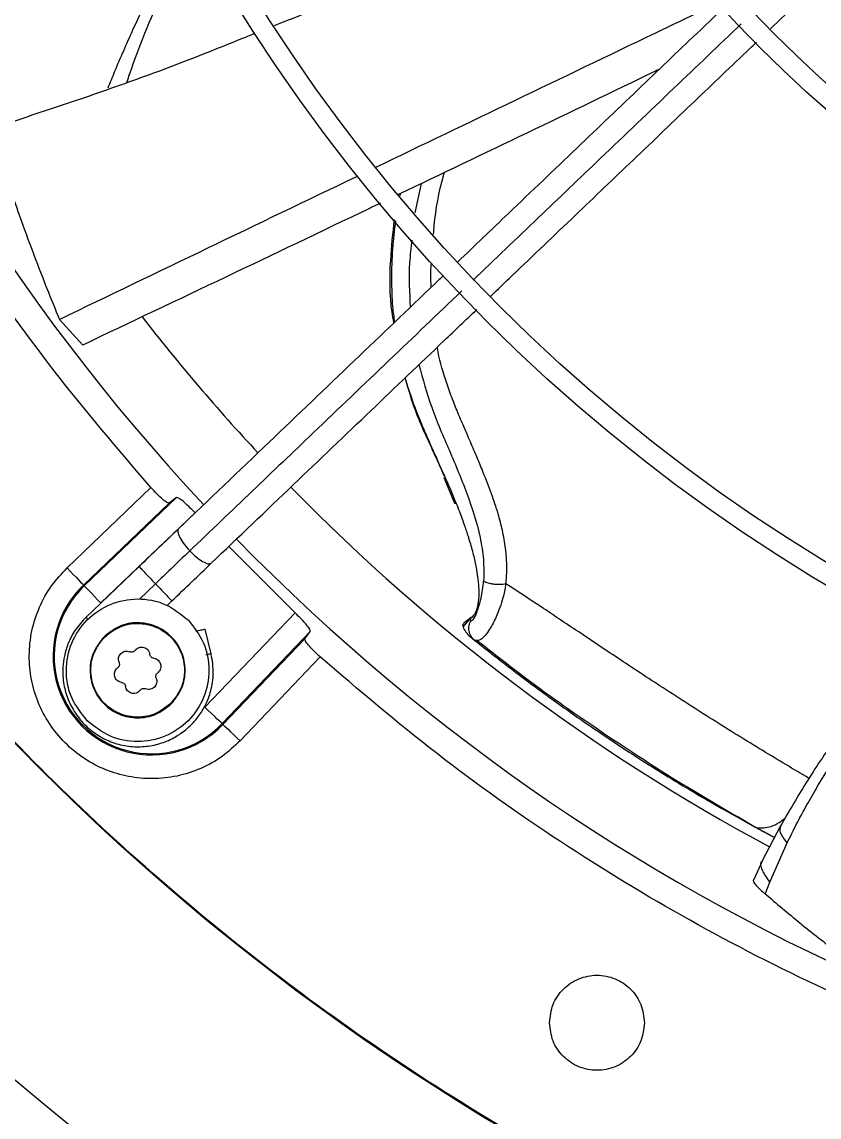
# Model space of a CAD drawing. Header units: inches. Extents: x 1229 to 1453, y -1023 to -720.
# Drawn here: x 1398.59 to 1402.55, y -755.28 to -749.83 of the extents above; entities that cross this region are included whole.
import ezdxf

# ---------------------------------------------------------------- set-up
doc = ezdxf.new("R2010")
doc.units = ezdxf.units.IN
doc.header["$MEASUREMENT"] = 0

msp = doc.modelspace()

# ---------------------------------------------------------------- linework, layer by layer
at = {"color": 18, "linetype": 'Continuous', "lineweight": 25, "true_color": 0x000000}
for p, q in [((1400.5766, -750.6366), (1400.5442, -750.7815)), ((1400.4713, -750.6983), (1400.4738, -750.686)), ((1398.7783, -751.3117), (1398.8942, -751.439)), ((1400.6892, -752.0977), (1400.7442, -752.2278)), ((1398.8162, -752.5464), (1399.233, -752.148)), ((1398.8978, -752.6318), (1399.3239, -752.2245)), ((1399.3601, -752.1976), (1398.9017, -752.6358)), ((1399.3601, -752.1976), (1399.3239, -752.2245)), ((1399.452, -752.2732), (1398.9833, -752.7212)), ((1399.9494, -752.7706), (1399.6194, -752.4406)), ((1399.1737, -752.5399), (1398.9089, -752.7929)), ((1399.2553, -752.6253), (1399.1756, -752.7015)), ((1398.9017, -752.6358), (1398.8978, -752.6318)), ((1399.3119, -752.7346), (1399.3369, -752.7107)), ((1399.5014, -753.2393), (1399.9494, -752.7706)), ((1400.8252, -752.7935), (1400.788, -752.8216)), ((1400.8318, -752.7882), (1400.8287, -752.7901)), ((1400.7842, -752.8396), (1400.7833, -752.8357)), ((1400.7842, -752.8396), (1400.8196, -752.7997)), ((1400.8196, -752.7997), (1400.8227, -752.7973)), ((1400.8196, -752.7997), (1400.8234, -752.8076)), ((1399.5324, -752.974), (1399.5026, -752.8518)), ((1400.0249, -752.8625), (1399.5867, -753.3209)), ((1399.998, -752.8987), (1399.5908, -753.3247)), ((1399.998, -752.8987), (1400.0249, -752.8625)), ((1400.8194, -752.8884), (1400.8426, -752.907)), ((1400.8372, -752.9023), (1400.8447, -752.9071)), ((1400.0745, -752.9896), (1399.6761, -753.4063)), ((1399.5908, -753.3247), (1399.5867, -753.3209)), ((1402.151, -753.7867), (1402.2365, -753.8353)), ((1402.3627, -753.8289), (1402.2716, -754.0035)), ((1402.2365, -753.8352), (1402.3326, -753.8866)), ((1402.2369, -753.8346), (1402.2447, -753.8387)), ((1402.3098, -754.1081), (1402.3952, -753.9134)), ((1402.2725, -754.0016), (1402.2299, -754.0954)), ((1402.2867, -754.1688), (1402.3098, -754.1081)), ((1402.3173, -754.1933), (1402.2867, -754.1688))]:
    msp.add_line(p, q, dxfattribs=at)
at = {"color": 18, "linetype": 'Continuous', "lineweight": 25, "true_color": 0x000000, "flags": 128}
for points in [[(1398.8162, -752.5464), (1398.832, -752.5629), (1398.8471, -752.5788), (1398.8611, -752.5934), (1398.8734, -752.6063), (1398.8836, -752.6169), (1398.8912, -752.6249), (1398.896, -752.6299), (1398.8978, -752.6318)], [(1398.9833, -752.7212), (1398.9675, -752.7047), (1398.9524, -752.6889), (1398.9384, -752.6742), (1398.9261, -752.6614), (1398.9159, -752.6507), (1398.9083, -752.6428), (1398.9035, -752.6377), (1398.9017, -752.6358)], [(1399.5867, -753.3209), (1399.5848, -753.3191), (1399.5798, -753.3143), (1399.5718, -753.3066), (1399.5612, -753.2965), (1399.5483, -753.2842), (1399.5337, -753.2702), (1399.5178, -753.255), (1399.5014, -753.2393)], [(1399.5908, -753.3247), (1399.5926, -753.3265), (1399.5977, -753.3314), (1399.6057, -753.339), (1399.6163, -753.3491), (1399.6292, -753.3614), (1399.6438, -753.3754), (1399.6596, -753.3906), (1399.6761, -753.4063)]]:
    msp.add_lwpolyline(points, dxfattribs=at)
at = {"color": 18, "linetype": 'Continuous', "lineweight": 25, "true_color": 0x000000}
for radius in [11.7126, 8.5704, 8.472, 6.6478, 6.5493, 4.7037, 4.6053]:
    msp.add_circle((1406.9618, -745.2608), radius, dxfattribs=at)
for centre, radius, start, end in [((1406.9618, -745.2608), 10.2157, 134.36248, 223.03765), ((1406.9618, -745.2608), 12.9331, 193.26667, 248.51312), ((1406.9618, -745.2608), 9.8425, 217.84433, 223.01247), ((1406.9618, -745.2608), 9.8425, 224.38828, 241.78244), ((1406.9618, -745.2608), 10.2157, 224.36307, 313.03719), ((1399.2365, -752.9861), 0.4901, 133.7094, 316.2906), ((1399.2365, -752.9861), 0.4845, 133.7094, 316.2906)]:
    msp.add_arc(centre, radius, start, end, dxfattribs=at)
for points, knots in [([(1418.6713, -745.2608), (1418.6665, -745.5163), (1418.6568, -746.0272), (1418.5788, -746.7903), (1418.4547, -747.5468), (1418.2803, -748.2936), (1418.0578, -749.0274), (1417.7877, -749.745), (1417.4712, -750.4435), (1417.1098, -751.1197), (1416.7048, -751.7709), (1416.2582, -752.3942), (1415.7717, -752.9869), (1415.2476, -753.5466), (1414.6879, -754.0708), (1414.0952, -754.5572), (1413.4719, -755.0039), (1412.8207, -755.4088), (1412.1445, -755.7703), (1411.446, -756.0867), (1410.7284, -756.3568), (1409.9946, -756.5794), (1409.2478, -756.7535), (1408.4913, -756.8784), (1407.7282, -756.9536), (1406.9618, -756.9787), (1406.1954, -756.9536), (1405.4323, -756.8784), (1404.6757, -756.7535), (1403.929, -756.5794), (1403.1952, -756.3568), (1402.4775, -756.0867), (1401.7791, -755.7702), (1401.1028, -755.4088), (1400.4517, -755.0039), (1399.8284, -754.5572), (1399.2356, -754.0708), (1398.676, -753.5466), (1398.1518, -752.9869), (1397.6653, -752.3942), (1397.2187, -751.7709), (1396.8138, -751.1197), (1396.4523, -750.4435), (1396.1359, -749.745), (1395.8657, -749.0274), (1395.6432, -748.2936), (1395.4689, -747.5468), (1395.3447, -746.7903), (1395.2667, -746.0272), (1395.2571, -745.5163), (1395.2522, -745.2608)], [0, 0, 0, 0, 0.020833, 0.041667, 0.0625, 0.083333, 0.104167, 0.125, 0.145833, 0.166667, 0.1875, 0.208333, 0.229167, 0.25, 0.270833, 0.291667, 0.3125, 0.333333, 0.354167, 0.375, 0.395833, 0.416667, 0.4375, 0.458333, 0.479167, 0.5, 0.520833, 0.541667, 0.5625, 0.583333, 0.604167, 0.625, 0.645833, 0.666667, 0.6875, 0.708333, 0.729167, 0.75, 0.770833, 0.791667, 0.8125, 0.833333, 0.854167, 0.875, 0.895833, 0.916667, 0.9375, 0.958333, 0.979167, 1, 1, 1, 1]), ([(1399.233, -752.148), (1399.0698, -751.957), (1398.7435, -751.5749), (1398.3085, -750.9586), (1397.9164, -750.3147), (1397.573, -749.6434), (1397.2791, -748.949), (1397.0365, -748.2351), (1396.8463, -747.5054), (1396.7107, -746.7639), (1396.6254, -746.0143), (1396.6148, -745.512), (1396.6096, -745.2608)], [0, 0, 0, 0, 0.1, 0.2, 0.3, 0.4, 0.5, 0.6, 0.7, 0.8, 0.9, 1, 1, 1, 1]), ([(1402.3117, -749.8679), (1402.3594, -749.8223), (1402.481, -749.7061), (1402.6888, -749.5075), (1402.9248, -749.282), (1403.1538, -749.0631), (1403.3558, -748.8701), (1403.5172, -748.7159), (1403.6116, -748.6257), (1403.6469, -748.5919)], [0, 0, 0, 0, 0.107797, 0.274517, 0.468021, 0.638557, 0.78875, 0.92088, 1, 1, 1, 1]), ([(1399.8477, -749.8502), (1400.0102, -749.7862), (1400.485, -749.5994), (1401.0484, -749.3447), (1401.4414, -749.1406), (1401.5368, -749.0911)], [0, 0, 0, 0, 0.282847, 0.825958, 1, 1, 1, 1]), ([(1399.4152, -749.3181), (1399.3918, -749.3627), (1399.3435, -749.4547), (1399.2708, -749.6004), (1399.2031, -749.7415), (1399.1441, -749.8693), (1399.0953, -749.9785), (1399.0538, -750.0745), (1399.0294, -750.1353), (1399.0188, -750.1617)], [0, 0, 0, 0, 0.162065, 0.334016, 0.522299, 0.662138, 0.782984, 0.905809, 1, 1, 1, 1]), ([(1399.1136, -750.1336), (1399.1295, -750.0869), (1399.1687, -749.9713), (1399.2618, -749.7474), (1399.3537, -749.5407), (1399.4262, -749.4081), (1399.4439, -749.3757)], [0, 0, 0, 0, 0.183146, 0.453263, 0.866217, 1, 1, 1, 1]), ([(1400.35, -750.5558), (1400.8127, -750.3334), (1401.3796, -750.061), (1401.948, -749.7885), (1402.0524, -749.7384)], [0, 0, 0, 0, 0.816319, 1, 1, 1, 1]), ([(1402.0761, -749.7662), (1402.0392, -749.8015), (1401.9047, -749.9301), (1401.6622, -750.1618), (1401.3441, -750.4658), (1401.0389, -750.7574), (1400.8424, -750.9452), (1400.7582, -751.0257)], [0, 0, 0, 0, 0.083548, 0.304273, 0.549894, 0.807023, 1, 1, 1, 1]), ([(1402.1674, -749.8424), (1402.0556, -749.9493), (1401.8218, -750.1727), (1401.4858, -750.4937), (1401.153, -750.8117), (1400.9423, -751.0131), (1400.8339, -751.1167)], [0, 0, 0, 0, 0.250239, 0.523314, 0.754844, 1, 1, 1, 1]), ([(1398.4367, -750.3637), (1398.7587, -750.258), (1399.2019, -750.1125), (1399.6337, -749.9366), (1399.7518, -749.8885)], [0, 0, 0, 0, 0.726359, 1, 1, 1, 1]), ([(1400.9223, -751.1956), (1400.9579, -751.1616), (1401.0975, -751.0281), (1401.3333, -750.8028), (1401.6354, -750.5141), (1401.9245, -750.2379), (1402.1289, -750.0426), (1402.2314, -749.9446), (1402.2423, -749.9342)], [0, 0, 0, 0, 0.0814873, 0.3197252, 0.5373894, 0.7686628, 0.9752676, 1, 1, 1, 1]), ([(1401.7598, -750.0686), (1401.7535, -750.0716), (1401.3209, -750.2812), (1400.8885, -750.4878), (1400.4624, -750.6914)], [0, 0, 0, 0, 0.014485, 1, 1, 1, 1]), ([(1398.4367, -750.3637), (1398.4541, -750.4194), (1398.4876, -750.5271), (1398.5394, -750.6818), (1398.5939, -750.8372), (1398.6521, -750.9947), (1398.7145, -751.1561), (1398.7573, -751.2605), (1398.7783, -751.3117)], [0, 0, 0, 0, 0.173712, 0.335417, 0.485076, 0.663267, 0.834916, 1, 1, 1, 1]), ([(1398.7783, -751.3117), (1399.2702, -751.0749), (1399.7638, -750.8372), (1400.2592, -750.5994), (1400.2609, -750.5986)], [0, 0, 0, 0, 0.996593, 1, 1, 1, 1]), ([(1400.6379, -750.8885), (1400.639, -750.8739), (1400.6459, -750.7769), (1400.6649, -750.6735), (1400.6898, -750.5873), (1400.6914, -750.5815)], [0, 0, 0, 0, 0.141269, 0.942004, 1, 1, 1, 1]), ([(1400.3748, -750.7335), (1400.3551, -750.7429), (1399.861, -750.9802), (1399.3678, -751.2143), (1398.8942, -751.439)], [0, 0, 0, 0, 0.039923, 1, 1, 1, 1]), ([(1400.4403, -751.3295), (1400.4372, -751.3118), (1400.4196, -751.2109), (1400.4191, -751.0371), (1400.4361, -750.8828), (1400.4436, -750.8149)], [0, 0, 0, 0, 0.1066829, 0.6070023, 1, 1, 1, 1]), ([(1400.445, -751.325), (1400.4415, -751.2994), (1400.4322, -751.2295), (1400.4295, -751.1076), (1400.4328, -750.9654), (1400.4444, -750.8685), (1400.4499, -750.8224)], [0, 0, 0, 0, 0.156377, 0.425494, 0.726552, 1, 1, 1, 1]), ([(1400.5301, -750.9174), (1400.5255, -750.955), (1400.5117, -751.0669), (1400.518, -751.1777), (1400.5221, -751.2513)], [0, 0, 0, 0, 0.336109, 1, 1, 1, 1]), ([(1400.6266, -751.1514), (1400.6247, -751.1248), (1400.6218, -751.0852), (1400.6256, -751.0452), (1400.6269, -751.032)], [0, 0, 0, 0, 0.672927, 1, 1, 1, 1]), ([(1400.6864, -751.0943), (1400.6718, -751.1082), (1400.5241, -751.2494), (1400.2353, -751.5254), (1399.8105, -751.9313), (1399.52, -752.209), (1399.3699, -752.3524)], [0, 0, 0, 0, 0.032896, 0.333488, 0.65575, 1, 1, 1, 1]), ([(1400.779, -751.1692), (1400.6579, -751.2849), (1400.4109, -751.521), (1400.0636, -751.8529), (1399.7335, -752.1683), (1399.5294, -752.3633), (1399.4259, -752.4622)], [0, 0, 0, 0, 0.266548, 0.544123, 0.768951, 1, 1, 1, 1]), ([(1399.5331, -752.5231), (1399.6692, -752.3931), (1399.9331, -752.1409), (1400.3192, -751.7719), (1400.623, -751.4816), (1400.7987, -751.3137), (1400.8528, -751.2621)], [0, 0, 0, 0, 0.311548, 0.603973, 0.878038, 1, 1, 1, 1]), ([(1400.9971, -752.6257), (1400.9982, -752.6145), (1401.0006, -752.5918), (1401.0019, -752.5563), (1401.0016, -752.5193), (1400.9994, -752.4838), (1400.9936, -752.4303), (1400.9814, -752.3619), (1400.9575, -752.2713), (1400.9254, -752.175), (1400.8939, -752.0948), (1400.8656, -752.0259), (1400.8398, -751.965), (1400.8101, -751.8965), (1400.7837, -751.8352), (1400.7661, -751.7935), (1400.7525, -751.7605), (1400.7393, -751.7276), (1400.7244, -751.6888), (1400.71, -751.6488), (1400.6851, -751.5723), (1400.6648, -751.5066), (1400.6568, -751.4514), (1400.6565, -751.4496)], [0, 0, 0, 0, 0.0270423, 0.0552845, 0.0846831, 0.1152046, 0.1395977, 0.2120298, 0.2789941, 0.361372, 0.4537629, 0.4869631, 0.54233, 0.6152435, 0.670255, 0.7076151, 0.7275014, 0.7590064, 0.7959033, 0.8311815, 0.8648988, 0.9956318, 1, 1, 1, 1]), ([(1400.5647, -751.5373), (1400.5845, -751.6084), (1400.6252, -751.7549), (1400.716, -751.9614), (1400.8051, -752.1733), (1400.8642, -752.357), (1400.8884, -752.5054), (1400.8872, -752.5759), (1400.8866, -752.6107)], [0, 0, 0, 0, 0.196215, 0.404211, 0.608038, 0.807201, 0.904799, 1, 1, 1, 1]), ([(1400.6919, -752.0917), (1400.6767, -752.0575), (1400.6279, -751.9472), (1400.5516, -751.7909), (1400.5125, -751.6566), (1400.4966, -751.6024)], [0, 0, 0, 0, 0.211327, 0.681394, 1, 1, 1, 1]), ([(1400.7518, -752.2288), (1400.7475, -752.2181), (1400.7364, -752.1906), (1400.715, -752.1402), (1400.6848, -752.0713), (1400.6502, -751.9945), (1400.6181, -751.923), (1400.5923, -751.8638), (1400.5711, -751.8135), (1400.5473, -751.754), (1400.523, -751.6871), (1400.5054, -751.6326), (1400.4981, -751.6049), (1400.4972, -751.6018)], [0, 0, 0, 0, 0.050654, 0.129517, 0.240157, 0.382651, 0.503208, 0.589188, 0.670392, 0.746815, 0.874475, 0.985894, 1, 1, 1, 1]), ([(1399.3239, -752.2245), (1399.321, -752.2245), (1399.3151, -752.2245), (1399.2926, -752.2078), (1399.2639, -752.1815), (1399.2432, -752.1591), (1399.233, -752.148)], [0, 0, 0, 0, 0.252798, 0.503601, 0.755766, 1, 1, 1, 1]), ([(1399.452, -752.2732), (1399.4415, -752.2623), (1399.4204, -752.2403), (1399.3914, -752.2143), (1399.3688, -752.1976), (1399.363, -752.1976), (1399.3601, -752.1976)], [0, 0, 0, 0, 0.244784, 0.49675, 0.747378, 1, 1, 1, 1]), ([(1400.8227, -752.7973), (1400.8251, -752.7955), (1400.8308, -752.7914), (1400.8384, -752.7825), (1400.8454, -752.7715), (1400.852, -752.7573), (1400.8573, -752.7402), (1400.8615, -752.7179), (1400.8646, -752.6866), (1400.8643, -752.6438), (1400.8594, -752.5935), (1400.8506, -752.5401), (1400.8371, -752.4799), (1400.8223, -752.4278), (1400.8102, -752.3892), (1400.8021, -752.3646), (1400.7923, -752.3361), (1400.7807, -752.3037), (1400.7671, -752.2676), (1400.7574, -752.2421), (1400.7519, -752.2289), (1400.7518, -752.2288)], [0, 0, 0, 0, 0.032636, 0.076037, 0.116202, 0.153152, 0.206735, 0.249654, 0.303413, 0.394056, 0.47299, 0.541348, 0.63507, 0.736494, 0.766177, 0.801543, 0.84258, 0.88927, 0.941595, 0.999521, 1, 1, 1, 1]), ([(1399.3699, -752.3524), (1399.3378, -752.3831), (1399.2735, -752.4445), (1399.207, -752.5081), (1399.1737, -752.5399)], [0, 0, 0, 0, 0.5, 1, 1, 1, 1]), ([(1399.3699, -752.3524), (1399.3678, -752.357), (1399.3635, -752.3663), (1399.3746, -752.3949), (1399.3959, -752.4285), (1399.4159, -752.451), (1399.4259, -752.4622)], [0, 0, 0, 0, 0.257051, 0.5141, 0.757047, 1, 1, 1, 1]), ([(1399.4259, -752.4622), (1399.3946, -752.4921), (1399.3386, -752.5456), (1399.2808, -752.6009), (1399.2553, -752.6253)], [0, 0, 0, 0, 0.559888, 1, 1, 1, 1]), ([(1399.4259, -752.4622), (1399.4367, -752.4727), (1399.4582, -752.4938), (1399.4909, -752.5165), (1399.5189, -752.5289), (1399.5284, -752.5251), (1399.5331, -752.5231)], [0, 0, 0, 0, 0.2429508, 0.4859025, 0.742956, 1, 1, 1, 1]), ([(1399.6761, -753.4063), (1399.6473, -753.4333), (1399.5886, -753.4881), (1399.4813, -753.5471), (1399.3638, -753.5852), (1399.2415, -753.5983), (1399.1215, -753.5872), (1399.0065, -753.5533), (1398.8991, -753.4971), (1398.8035, -753.4191), (1398.7255, -753.3234), (1398.6692, -753.216), (1398.6353, -753.1011), (1398.6243, -752.981), (1398.6374, -752.8588), (1398.6755, -752.7413), (1398.7345, -752.6339), (1398.7893, -752.5753), (1398.8162, -752.5464)], [0, 0, 0, 0, 0.060996, 0.124061, 0.187994, 0.25149, 0.313297, 0.373713, 0.436214, 0.500001, 0.563788, 0.626287, 0.686703, 0.74851, 0.812007, 0.87594, 0.939005, 1, 1, 1, 1]), ([(1399.1737, -752.5399), (1399.175, -752.5412), (1399.1776, -752.5439), (1399.1972, -752.5644), (1399.2241, -752.5927), (1399.2449, -752.6144), (1399.2553, -752.6253)], [0, 0, 0, 0, 0.257051, 0.514097, 0.757047, 1, 1, 1, 1]), ([(1399.3369, -752.7107), (1399.3702, -752.6789), (1399.4367, -752.6152), (1399.501, -752.5538), (1399.5331, -752.5231)], [0, 0, 0, 0, 0.5, 1, 1, 1, 1]), ([(1399.2553, -752.6253), (1399.2657, -752.6361), (1399.2865, -752.6579), (1399.3134, -752.6861), (1399.333, -752.7066), (1399.3356, -752.7093), (1399.3369, -752.7107)], [0, 0, 0, 0, 0.242948, 0.48591, 0.742952, 1, 1, 1, 1]), ([(1400.8234, -752.8076), (1400.8268, -752.8085), (1400.8336, -752.8104), (1400.8537, -752.7675), (1400.8753, -752.702), (1400.8828, -752.641), (1400.8866, -752.6107)], [0, 0, 0, 0, 0.244465, 0.494333, 0.747922, 1, 1, 1, 1]), ([(1400.9971, -752.6257), (1400.995, -752.6382), (1400.9902, -752.6661), (1400.9789, -752.7102), (1400.9646, -752.753), (1400.9489, -752.791), (1400.9332, -752.8232), (1400.9145, -752.8557), (1400.8937, -752.884), (1400.8659, -752.9112), (1400.8518, -752.9087), (1400.8426, -752.907)], [0, 0, 0, 0, 0.072105, 0.161197, 0.268568, 0.350796, 0.43457, 0.526811, 0.651246, 0.771788, 1, 1, 1, 1]), ([(1400.8866, -752.6107), (1400.8886, -752.6122), (1400.8928, -752.6154), (1400.9029, -752.6197), (1400.916, -752.6235), (1400.9318, -752.6263), (1400.9489, -752.628), (1400.9663, -752.6284), (1400.9826, -752.6276), (1400.9924, -752.6263), (1400.9971, -752.6257)], [0, 0, 0, 0, 0.114966, 0.238118, 0.367405, 0.50001, 0.632592, 0.761862, 0.885042, 1, 1, 1, 1]), ([(1402.5037, -753.5927), (1402.4269, -753.5471), (1402.2662, -753.4517), (1402.0245, -753.3017), (1401.7843, -753.1475), (1401.5618, -753.0011), (1401.3602, -752.866), (1401.1755, -752.7425), (1401.0554, -752.6639), (1400.9971, -752.6257)], [0, 0, 0, 0, 0.149671, 0.313004, 0.476343, 0.62737, 0.758625, 0.882805, 1, 1, 1, 1]), ([(1398.9163, -753.3062), (1398.8873, -753.2697), (1398.8293, -753.1965), (1398.8038, -753.0552), (1398.8309, -752.9167), (1398.9098, -752.7986), (1399.0279, -752.7197), (1399.1664, -752.6926), (1399.3078, -752.718), (1399.3809, -752.7761), (1399.4174, -752.8051)], [0, 0, 0, 0, 0.125, 0.25, 0.375, 0.5, 0.624999, 0.75, 0.874997, 1, 1, 1, 1]), ([(1398.9104, -752.7914), (1398.8914, -752.8121), (1398.8554, -752.8513), (1398.8211, -752.9186), (1398.8018, -752.9816), (1398.7927, -753.0506), (1398.797, -753.1242), (1398.8191, -753.2019), (1398.8558, -753.2715), (1398.9069, -753.3328), (1398.9702, -753.3821), (1399.0425, -753.4169), (1399.1205, -753.4356), (1399.2002, -753.4373), (1399.2764, -753.4227), (1399.3341, -753.3989), (1399.3755, -753.3742), (1399.4072, -753.3511), (1399.4414, -753.3197), (1399.4776, -753.276), (1399.5113, -753.218), (1399.5364, -753.1448), (1399.5477, -753.057), (1399.536, -752.9962), (1399.5299, -752.9642)], [0, 0, 0, 0, 0.0533824, 0.1009312, 0.1426403, 0.1785036, 0.2332098, 0.2817654, 0.3315116, 0.3821065, 0.432737, 0.4833659, 0.5339976, 0.5846254, 0.6342122, 0.6807424, 0.7028695, 0.726028, 0.7553995, 0.7912982, 0.8337157, 0.8826452, 0.9380768, 1, 1, 1, 1]), ([(1398.9104, -752.7914), (1398.911, -752.792), (1398.9116, -752.7926), (1398.9193, -752.8007), (1398.9207, -752.8022)], [0, 0, 0, 0, 0.81299, 1, 1, 1, 1]), ([(1400.0249, -752.8625), (1400.0249, -752.8596), (1400.0249, -752.8538), (1400.0083, -752.8312), (1399.9823, -752.8022), (1399.9602, -752.781), (1399.9494, -752.7706)], [0, 0, 0, 0, 0.252623, 0.50325, 0.755212, 1, 1, 1, 1]), ([(1400.8326, -752.7908), (1400.8319, -752.7909), (1400.83, -752.7911), (1400.8271, -752.7923), (1400.823, -752.7948), (1400.8209, -752.7977), (1400.8196, -752.7997)], [0, 0, 0, 0, 0.1162568, 0.3486718, 0.5764603, 1, 1, 1, 1]), ([(1399.4174, -752.8051), (1399.4465, -752.8417), (1399.5045, -752.9148), (1399.53, -753.0561), (1399.5029, -753.1947), (1399.424, -753.3128), (1399.3059, -753.3917), (1399.1674, -753.4188), (1399.026, -753.3933), (1398.9529, -753.3353), (1398.9163, -753.3062)], [0, 0, 0, 0, 0.124998, 0.249999, 0.374999, 0.499997, 0.625001, 0.749998, 0.875, 1, 1, 1, 1]), ([(1399.3339, -753.2227), (1399.3533, -753.1983), (1399.392, -753.1496), (1399.4089, -753.0554), (1399.3909, -752.963), (1399.3383, -752.8843), (1399.2596, -752.8317), (1399.1672, -752.8136), (1399.073, -752.8306), (1399.0242, -752.8693), (1398.9999, -752.8886)], [0, 0, 0, 0, 0.124998, 0.249999, 0.374999, 0.499997, 0.624999, 0.749999, 0.874998, 1, 1, 1, 1]), ([(1399.0023, -752.8911), (1399.0263, -752.872), (1399.0743, -752.8339), (1399.1672, -752.8171), (1399.2582, -752.8349), (1399.3358, -752.8868), (1399.3876, -752.9644), (1399.4054, -753.0554), (1399.3887, -753.1482), (1399.3506, -753.1963), (1399.3315, -753.2203)], [0, 0, 0, 0, 0.125002, 0.250001, 0.374999, 0.500001, 0.625, 0.750001, 0.875002, 1, 1, 1, 1]), ([(1400.7884, -752.8214), (1400.788, -752.8217), (1400.7865, -752.823), (1400.7846, -752.8263), (1400.783, -752.831), (1400.7832, -752.8341), (1400.7833, -752.8357)], [0, 0, 0, 0, 0.0775977, 0.3706838, 0.6689054, 1, 1, 1, 1]), ([(1400.7842, -752.8396), (1400.7883, -752.8486), (1400.7968, -752.8676), (1400.8117, -752.8813), (1400.8194, -752.8884)], [0, 0, 0, 0, 0.478631, 1, 1, 1, 1]), ([(1400.8426, -752.907), (1400.8361, -752.9007), (1400.8229, -752.8876), (1400.8132, -752.8608), (1400.8125, -752.8324), (1400.8199, -752.8157), (1400.8234, -752.8076)], [0, 0, 0, 0, 0.245999, 0.505279, 0.761668, 1, 1, 1, 1]), ([(1398.9999, -752.8886), (1398.9805, -752.913), (1398.9418, -752.9618), (1398.9248, -753.056), (1398.9429, -753.1483), (1398.9955, -753.2271), (1399.0742, -753.2797), (1399.1666, -753.2977), (1399.2608, -753.2808), (1399.3095, -753.2421), (1399.3339, -753.2227)], [0, 0, 0, 0, 0.125001, 0.25, 0.375, 0.500001, 0.625002, 0.75, 0.874999, 1, 1, 1, 1]), ([(1399.3315, -753.2203), (1399.3075, -753.2393), (1399.2594, -753.2775), (1399.1666, -753.2942), (1399.0756, -753.2764), (1398.998, -753.2246), (1398.9462, -753.147), (1398.9284, -753.056), (1398.9451, -752.9631), (1398.9832, -752.9151), (1399.0023, -752.8911)], [0, 0, 0, 0, 0.125002, 0.25, 0.374998, 0.499999, 0.625, 0.75, 0.874999, 1, 1, 1, 1]), ([(1399.5012, -752.8522), (1399.5016, -752.8521), (1399.5031, -752.8517), (1399.4922, -752.8543), (1399.4757, -752.8584), (1399.4605, -752.8621), (1399.4562, -752.8631)], [0, 0, 0, 0, 0.12422, 0.48944, 0.854963, 1, 1, 1, 1]), ([(1400.0745, -752.9896), (1400.0635, -752.9794), (1400.0411, -752.9587), (1400.0148, -752.9299), (1399.998, -752.9074), (1399.998, -752.9016), (1399.998, -752.8987)], [0, 0, 0, 0, 0.244228, 0.496405, 0.7472, 1, 1, 1, 1]), ([(1399.1551, -752.956), (1399.1533, -752.9579), (1399.1498, -752.9617), (1399.1425, -752.9648), (1399.1347, -752.9657), (1399.1298, -752.9642), (1399.1273, -752.9634)], [0, 0, 0, 0, 0.25606, 0.500209, 0.743992, 1, 1, 1, 1]), ([(1399.1551, -752.956), (1399.158, -752.9528), (1399.1634, -752.947), (1399.1743, -752.9417), (1399.1858, -752.9396), (1399.1976, -752.9411), (1399.2085, -752.9457), (1399.2174, -752.9532), (1399.2243, -752.9633), (1399.226, -752.9711), (1399.227, -752.9752)], [0, 0, 0, 0, 0.1361948, 0.2545558, 0.3795603, 0.4999804, 0.6203724, 0.7453897, 0.8637246, 1, 1, 1, 1]), ([(1400.8426, -752.907), (1400.9071, -752.9579), (1401.035, -753.0587), (1401.2377, -753.2083), (1401.4408, -753.3512), (1401.5806, -753.4429), (1401.6464, -753.4861)], [0, 0, 0, 0, 0.248583, 0.4931128, 0.7613408, 1, 1, 1, 1]), ([(1400.8541, -752.9069), (1400.9246, -752.9626), (1401.1241, -753.12), (1401.4576, -753.3532), (1401.8533, -753.6128), (1402.1208, -753.767), (1402.2546, -753.8441)], [0, 0, 0, 0, 0.1541255, 0.436157, 0.7180716, 1, 1, 1, 1]), ([(1399.0746, -753.0161), (1399.0734, -753.012), (1399.071, -753.0044), (1399.0719, -752.9923), (1399.0758, -752.9811), (1399.0809, -752.9751), (1399.0834, -752.9722)], [0, 0, 0, 0, 0.272448, 0.509111, 0.759138, 1, 1, 1, 1]), ([(1399.0834, -752.9722), (1399.0863, -752.9697), (1399.0923, -752.9646), (1399.1035, -752.9607), (1399.1156, -752.9598), (1399.1232, -752.9621), (1399.1273, -752.9634)], [0, 0, 0, 0, 0.240789, 0.490827, 0.727523, 1, 1, 1, 1]), ([(1399.2473, -752.9956), (1399.2448, -752.995), (1399.2398, -752.9938), (1399.2334, -752.9891), (1399.2287, -752.9828), (1399.2276, -752.9778), (1399.227, -752.9752)], [0, 0, 0, 0, 0.2559923, 0.4999622, 0.7439762, 1, 1, 1, 1]), ([(1399.2473, -752.9956), (1399.2515, -752.9965), (1399.2593, -752.9983), (1399.2693, -753.0052), (1399.2768, -753.0141), (1399.2815, -753.025), (1399.2829, -753.0367), (1399.2808, -753.0483), (1399.2756, -753.0592), (1399.2697, -753.0647), (1399.2666, -753.0675)], [0, 0, 0, 0, 0.136257, 0.254638, 0.379615, 0.500029, 0.62154, 0.744012, 0.866502, 1, 1, 1, 1]), ([(1399.5322, -752.9733), (1399.5309, -752.9736), (1399.5286, -752.9741), (1399.5127, -752.978), (1399.5061, -752.9796)], [0, 0, 0, 0, 0.587321, 1, 1, 1, 1]), ([(1413.849, -752.9896), (1413.658, -753.1527), (1413.2759, -753.4791), (1412.6596, -753.9141), (1412.0157, -754.3062), (1411.3444, -754.6496), (1410.65, -754.9435), (1409.9361, -755.1861), (1409.2064, -755.3761), (1408.4648, -755.5125), (1407.7153, -755.5947), (1406.9618, -755.6221), (1406.2082, -755.5947), (1405.4587, -755.5125), (1404.7171, -755.3761), (1403.9875, -755.1861), (1403.2735, -754.9435), (1402.5792, -754.6496), (1401.9078, -754.3062), (1401.2639, -753.9141), (1400.6476, -753.4791), (1400.2656, -753.1527), (1400.0745, -752.9896)], [0, 0, 0, 0, 0.0500001, 0.1, 0.15, 0.1999999, 0.25, 0.3, 0.35, 0.4000001, 0.45, 0.5000001, 0.5499999, 0.5999999, 0.65, 0.7, 0.75, 0.8000001, 0.8500001, 0.9000001, 0.9500001, 1, 1, 1, 1]), ([(1399.0865, -753.1158), (1399.0823, -753.1148), (1399.0745, -753.1131), (1399.0645, -753.1062), (1399.0569, -753.0973), (1399.0523, -753.0864), (1399.0509, -753.0746), (1399.0529, -753.0631), (1399.0582, -753.0522), (1399.064, -753.0467), (1399.0672, -753.0438)], [0, 0, 0, 0, 0.136215, 0.2546, 0.379581, 0.500011, 0.620405, 0.745434, 0.863751, 1, 1, 1, 1]), ([(1399.0746, -753.0161), (1399.0754, -753.0186), (1399.0769, -753.0234), (1399.076, -753.0313), (1399.0729, -753.0385), (1399.0691, -753.0421), (1399.0672, -753.0438)], [0, 0, 0, 0, 0.253955, 0.496823, 0.744134, 1, 1, 1, 1]), ([(1399.0865, -753.1158), (1399.089, -753.1164), (1399.094, -753.1175), (1399.1003, -753.1222), (1399.1051, -753.1285), (1399.1062, -753.1335), (1399.1068, -753.1361)], [0, 0, 0, 0, 0.256116, 0.500053, 0.743956, 1, 1, 1, 1]), ([(1399.2591, -753.0953), (1399.2604, -753.0992), (1399.2628, -753.1069), (1399.2619, -753.1191), (1399.2579, -753.1304), (1399.2529, -753.1363), (1399.2504, -753.1392)], [0, 0, 0, 0, 0.263349, 0.515158, 0.763707, 1, 1, 1, 1]), ([(1399.2591, -753.0953), (1399.2584, -753.0928), (1399.2569, -753.0879), (1399.2578, -753.08), (1399.2609, -753.0728), (1399.2647, -753.0693), (1399.2666, -753.0675)], [0, 0, 0, 0, 0.255934, 0.499866, 0.743871, 1, 1, 1, 1]), ([(1399.1787, -753.1554), (1399.1758, -753.1585), (1399.1704, -753.1644), (1399.1594, -753.1696), (1399.1479, -753.1717), (1399.1362, -753.1703), (1399.1253, -753.1656), (1399.1164, -753.1581), (1399.1095, -753.1481), (1399.1077, -753.1403), (1399.1068, -753.1361)], [0, 0, 0, 0, 0.1362254, 0.2545431, 0.3795475, 0.4999676, 0.6203595, 0.7453767, 0.8637384, 1, 1, 1, 1]), ([(1399.1787, -753.1554), (1399.1805, -753.1535), (1399.184, -753.1497), (1399.1912, -753.1466), (1399.1991, -753.1457), (1399.204, -753.1472), (1399.2065, -753.1479)], [0, 0, 0, 0, 0.256067, 0.500072, 0.743998, 1, 1, 1, 1]), ([(1399.2504, -753.1392), (1399.2474, -753.1417), (1399.2414, -753.1468), (1399.2303, -753.1506), (1399.2182, -753.1516), (1399.2106, -753.1492), (1399.2065, -753.1479)], [0, 0, 0, 0, 0.240782, 0.490819, 0.727517, 1, 1, 1, 1]), ([(1402.645, -753.3793), (1402.5949, -753.4531), (1402.494, -753.6015), (1402.4052, -753.7553), (1402.3606, -753.8327)], [0, 0, 0, 0, 0.497082, 1, 1, 1, 1]), ([(1402.3952, -753.9134), (1402.4107, -753.8819), (1402.44, -753.8225), (1402.4882, -753.7333), (1402.5419, -753.6396), (1402.6039, -753.5376), (1402.6502, -753.4668), (1402.6734, -753.4311)], [0, 0, 0, 0, 0.190316, 0.358931, 0.546564, 0.771633, 1, 1, 1, 1]), ([(1401.6464, -753.4861), (1401.6871, -753.5121), (1401.7747, -753.5679), (1401.9164, -753.6533), (1402.0751, -753.7455), (1402.1869, -753.8069), (1402.2447, -753.8387)], [0, 0, 0, 0, 0.204358, 0.439518, 0.709892, 1, 1, 1, 1]), ([(1402.2447, -753.8387), (1402.2675, -753.8392), (1402.3024, -753.8399), (1402.3525, -753.8157), (1402.3762, -753.7974), (1402.3862, -753.7896)], [0, 0, 0, 0, 0.5219845, 0.7983004, 1, 1, 1, 1]), ([(1402.2447, -753.8387), (1402.2679, -753.8513), (1402.2973, -753.8672), (1402.3267, -753.8827), (1402.3329, -753.886)], [0, 0, 0, 0, 0.787933, 1, 1, 1, 1]), ([(1402.3952, -753.9134), (1402.3815, -753.8954), (1402.3548, -753.8604), (1402.3609, -753.8404), (1402.3639, -753.8308)], [0, 0, 0, 0, 0.515764, 1, 1, 1, 1]), ([(1402.3098, -754.1081), (1402.296, -754.0885), (1402.2675, -754.0482), (1402.2594, -754.0122), (1402.2722, -754.0026), (1402.2723, -754.0025)], [0, 0, 0, 0, 0.4849927, 0.9963332, 1, 1, 1, 1]), ([(1402.2306, -754.0957), (1402.2298, -754.0961), (1402.2211, -754.0995), (1402.2356, -754.1232), (1402.2698, -754.1536), (1402.2867, -754.1688)], [0, 0, 0, 0, 0.047971, 0.527235, 1, 1, 1, 1]), ([(1402.3173, -754.1933), (1402.3744, -754.2418), (1402.4601, -754.3145), (1402.5863, -754.4124), (1402.6438, -754.4585), (1402.6726, -754.4815)], [0, 0, 0, 0, 0.4998733, 0.7498691, 1, 1, 1, 1]), ([(1401.2137, -754.8075), (1401.2173, -754.7766), (1401.2244, -754.7148), (1401.279, -754.6362), (1401.3571, -754.5836), (1401.45, -754.5652), (1401.5428, -754.5836), (1401.6209, -754.6362), (1401.6755, -754.7148), (1401.6826, -754.7766), (1401.6862, -754.8075)], [0, 0, 0, 0, 0.125, 0.249998, 0.374999, 0.499998, 0.624998, 0.749999, 0.875, 1, 1, 1, 1]), ([(1401.6862, -754.8075), (1401.6826, -754.8385), (1401.6755, -754.9003), (1401.6209, -754.9789), (1401.5428, -755.0315), (1401.45, -755.0499), (1401.3571, -755.0315), (1401.279, -754.9789), (1401.2244, -754.9003), (1401.2173, -754.8385), (1401.2137, -754.8075)], [0, 0, 0, 0, 0.1249991, 0.2500007, 0.3750023, 0.5000018, 0.6250012, 0.7500028, 0.8750009, 1, 1, 1, 1])]:
    msp.add_open_spline(points, degree=3, knots=knots, dxfattribs=at)

doc.saveas('drawing.dxf')
